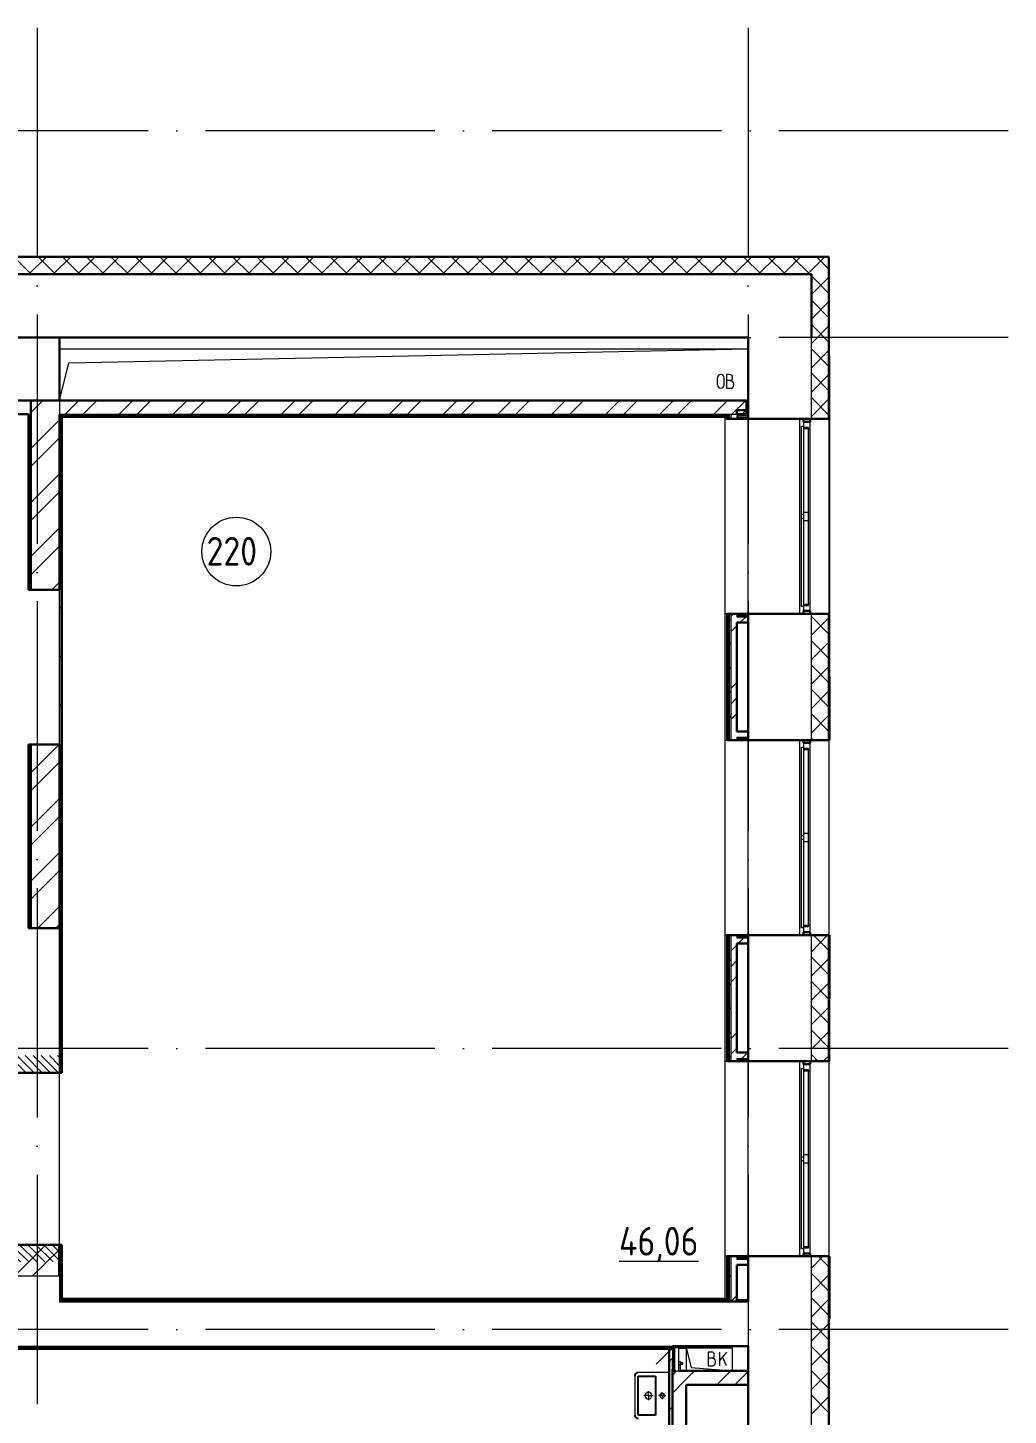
# Model space of a CAD drawing. Header units: millimetres. Extents: x -695119 to 412940, y -249585 to 622758.
# Drawn here: x 323508 to 332058, y 65716 to 77812 of the extents above; entities that cross this region are included whole.
import ezdxf

# ---------------------------------------------------------------- set-up
doc = ezdxf.new("R2010")
doc.units = ezdxf.units.MM
doc.linetypes.add('ADSK_Линия сетки', pattern=[25, 20, -2.5, 0, -2.5])
doc.linetypes.add('ADSK_Штриховая_ш2 п1_5', pattern=[4.5, 3, -1.5])
for name, color, linetype, lineweight in [('_ Окна', 252, 'Continuous', 30), ('Двери', 8, 'Continuous', 9), ('Марки помещений', 8, 'Continuous', 20), ('Оборудование', 8, 'Continuous', 18), ('Ограждение', 8, 'Continuous', 9), ('Окна', 252, 'Continuous', 9), ('Оси', 252, 'Continuous', 9), ('Перекрытие', 252, 'Continuous', 18), ('Стены внутренние', 252, 'Continuous', 18), ('Стены наружные', 252, 'Continuous', 18), ('Стены штриховка', 7, 'Continuous', 9)]:
    doc.layers.add(name, color=color, linetype=linetype, lineweight=lineweight)
doc.layers.add('Узлы', color=7, linetype='Continuous')
doc.styles.add('GOST Common_2', font='', dxfattribs={"width": 0.9, "height": 250})
doc.styles.get('GOST Common_2').set_extended_font_data('GOST type B')

# ---------------------------------------------------------------- blocks, each defined once
blk = doc.blocks.new('план 2 этажа')
at = {"layer": 'Двери', "lineweight": 18, "true_color": 0x636466}
h = blk.add_hatch(dxfattribs=at)
h.set_pattern_fill('FP_2', color=251, angle=90, style=0, pattern_type=2)
h.set_pattern_definition([(135, (323590.813, 67826.636), (-35.3553, -35.3553), [])])
h.paths.add_polyline_path([(323660, 67052), (323786, 67052), (323786, 67202), (323396, 67202), (323396, 67052)])
h.paths.add_polyline_path([(323396, 68702), (323786, 68702), (323786, 68852), (323396, 68852)])
at = {"color": 251, "lineweight": 18, "true_color": 0x636466}
for p, q in [((323786, 75012), (329791, 75012)), ((323868, 74890), (329791, 75012)), ((323786, 74562), (323868, 74890)), ((329523, 74698), (329523, 74760)), ((329581, 74698), (329581, 74760)), ((329631, 74789), (329601, 74789)), ((329601, 74789), (329601, 74669)), ((329654, 74755), (329654, 74765)), ((329634, 74735), (329601, 74735)), ((329601, 74669), (329638, 74669)), ((329664, 74695), (329664, 74705)), ((329251, 66302), (329293, 66131)), ((329251, 66302), (329651, 66302)), ((329651, 66302), (329651, 66102)), ((329472, 66267), (329442, 66267)), ((329442, 66267), (329442, 66147)), ((329475, 66214), (329442, 66214)), ((329495, 66234), (329495, 66244)), ((329505, 66174), (329505, 66184)), ((329602, 66267), (329542, 66196)), ((329542, 66147), (329542, 66267)), ((329602, 66147), (329566, 66224)), ((329293, 66131), (329651, 66102)), ((329442, 66147), (329478, 66147))]:
    blk.add_line(p, q, dxfattribs=at)
for centre, radius, start, end in [((329552, 74760), 28.7, 0, 180), ((329631, 74765), 23.3, 0, 90), ((329634, 74755), 20, 270, 0), ((329552, 74698), 28.7, 180, 0), ((329634, 74705), 30, 0, 90), ((329638, 74695), 26.7, 270, 0), ((329472, 66244), 23.3, 0, 90), ((329475, 66234), 20, 270, 0), ((329475, 66184), 30, 0, 90), ((329478, 66174), 26.7, 270, 0)]:
    blk.add_arc(centre, radius, start, end, dxfattribs=at)
at = {"layer": '_ Окна', "color": 251, "true_color": 0x636466}
for p, q in [((330273, 74402), (330273, 74377)), ((330331, 74377), (330331, 74402)), ((330273, 74377), (330331, 74377)), ((330273, 72727), (330273, 72702)), ((330331, 72727), (330273, 72727)), ((330331, 72702), (330331, 72727)), ((330273, 71602), (330273, 71577)), ((330273, 71577), (330331, 71577)), ((330331, 71577), (330331, 71602)), ((330273, 69927), (330273, 69902)), ((330331, 69927), (330273, 69927)), ((330331, 69902), (330331, 69927)), ((330273, 68802), (330273, 68777)), ((330273, 68777), (330331, 68777)), ((330331, 68777), (330331, 68802)), ((330273, 67127), (330273, 67102)), ((330331, 67127), (330273, 67127)), ((330331, 67102), (330331, 67127))]:
    blk.add_line(p, q, dxfattribs=at)
at = {"layer": '_ Окна', "color": 251, "lineweight": 18, "true_color": 0x636466}
for p, q in [((330331, 74377), (330273, 74377)), ((330273, 74377), (330273, 74339)), ((330273, 74331), (330314, 74331)), ((330314, 74331), (330314, 74319)), ((330314, 74313), (330331, 74317)), ((330331, 74317), (330331, 74377)), ((330314, 72773), (330273, 72773)), ((330273, 72765), (330273, 72727)), ((330273, 72727), (330331, 72727)), ((330331, 72786), (330314, 72791)), ((330314, 72785), (330314, 72773)), ((330331, 72727), (330331, 72786)), ((330331, 71577), (330273, 71577)), ((330273, 71577), (330273, 71539)), ((330273, 71531), (330314, 71531)), ((330314, 71531), (330314, 71519)), ((330314, 71513), (330331, 71517)), ((330331, 71517), (330331, 71577)), ((330314, 69973), (330273, 69973)), ((330273, 69965), (330273, 69927)), ((330273, 69927), (330331, 69927)), ((330331, 69986), (330314, 69991)), ((330314, 69985), (330314, 69973)), ((330331, 69927), (330331, 69986)), ((330331, 68777), (330273, 68777)), ((330273, 68777), (330273, 68739)), ((330273, 68731), (330314, 68731)), ((330314, 68731), (330314, 68719)), ((330314, 68713), (330331, 68717)), ((330331, 68717), (330331, 68777)), ((330314, 67173), (330273, 67173)), ((330273, 67165), (330273, 67127)), ((330331, 67186), (330314, 67191)), ((330314, 67185), (330314, 67173)), ((330331, 67127), (330331, 67186)), ((330273, 67127), (330331, 67127))]:
    blk.add_line(p, q, dxfattribs=at)
at = {"layer": 'Двери', "color": 251, "linetype": 'ADSK_Штриховая_ш2 п1_5', "true_color": 0x636466}
for p, q in [((323786, 68702), (323786, 68852)), ((323396, 68702), (323786, 68702)), ((323786, 67202), (323396, 67202)), ((323786, 67052), (323786, 67202))]:
    blk.add_line(p, q, dxfattribs=at)
at = {"layer": 'Марки помещений', "color": 251, "true_color": 0x636466}
blk.add_circle((325327, 73245), 300, dxfattribs=at)
at = {"layer": 'Оборудование', "color": 251, "true_color": 0x636466}
for p, q in [((329131, 66302), (328989, 66160)), ((329138, 66294), (329138, 66110)), ((329149, 66295), (329139, 66295)), ((329186, 66302), (329149, 66302)), ((329149, 66301), (329149, 66103)), ((329186, 66102), (329186, 66302)), ((329131, 66198), (329129, 66198)), ((329129, 66198), (329129, 66194)), ((329129, 66134), (329129, 66194)), ((329131, 66283), (329131, 66121)), ((329136, 66283), (329131, 66283)), ((329137, 66274), (329139, 66274)), ((329139, 66274), (329137, 66274)), ((329202, 66178), (329186, 66178)), ((329201, 66181), (329196, 66181)), ((329196, 66181), (329196, 66173)), ((329201, 66173), (329201, 66181)), ((329202, 66158), (329202, 66178)), ((329204, 66174), (329202, 66176)), ((329221, 66174), (329204, 66174)), ((329204, 66162), (329204, 66174)), ((329221, 66162), (329221, 66174)), ((329129, 66134), (329129, 66130)), ((329129, 66130), (329131, 66130)), ((329131, 66121), (329136, 66121)), ((329139, 66130), (329137, 66130)), ((329139, 66130), (329137, 66130)), ((329139, 66109), (329149, 66109)), ((329149, 66102), (329186, 66102)), ((329186, 66158), (329202, 66158)), ((329196, 66163), (329196, 66117)), ((329196, 66117), (329201, 66117)), ((329201, 66117), (329201, 66163)), ((329202, 66160), (329204, 66162)), ((329204, 66162), (329221, 66162))]:
    blk.add_line(p, q, dxfattribs=at)
for points, knots in [([(329139, 66295), (329139, 66295), (329139, 66295), (329138, 66295), (329138, 66294), (329138, 66294), (329138, 66294), (329138, 66294), (329138, 66294), (329138, 66294), (329138, 66294)], [-1, -1, -1, -1, -0.833333, -0.666667, -0.541667, -0.416667, -0.333333, -0.25, -0.166667, 0, 0, 0, 0]), ([(329149, 66302), (329149, 66302), (329149, 66302), (329149, 66302), (329149, 66301), (329149, 66301), (329149, 66301), (329149, 66301), (329149, 66301), (329149, 66301)], [-1, -1, -1, -1, -0.833333, -0.666667, -0.5, -0.333333, -0.25, -0.166667, 0, 0, 0, 0]), ([(329138, 66284), (329138, 66284), (329138, 66284), (329138, 66284), (329138, 66283), (329137, 66283), (329137, 66283), (329137, 66283), (329137, 66283), (329137, 66283), (329137, 66283), (329136, 66283), (329136, 66283)], [-1, -1, -1, -1, -0.833333, -0.75, -0.666667, -0.583333, -0.5, -0.416667, -0.333333, -0.25, -0.166667, 0, 0, 0, 0]), ([(329136, 66121), (329136, 66121), (329137, 66121), (329137, 66121), (329137, 66120), (329137, 66120), (329137, 66120), (329137, 66120), (329138, 66120), (329138, 66120), (329138, 66119), (329138, 66119), (329138, 66119)], [0, 0, 0, 0, 0.166667, 0.25, 0.333333, 0.416667, 0.5, 0.583333, 0.666667, 0.75, 0.833333, 1, 1, 1, 1]), ([(329138, 66110), (329138, 66110), (329138, 66109), (329138, 66109), (329138, 66109), (329138, 66109), (329138, 66109), (329138, 66109), (329139, 66109), (329139, 66109), (329139, 66109)], [0, 0, 0, 0, 0.166667, 0.25, 0.333333, 0.416667, 0.541667, 0.666667, 0.833333, 1, 1, 1, 1]), ([(329149, 66103), (329149, 66102), (329149, 66102), (329149, 66102), (329149, 66102), (329149, 66102), (329149, 66102), (329149, 66102), (329149, 66102), (329149, 66102)], [0, 0, 0, 0, 0.166667, 0.25, 0.333333, 0.5, 0.666667, 0.833333, 1, 1, 1, 1])]:
    blk.add_open_spline(points, degree=3, knots=knots, dxfattribs=at)
at = {"layer": 'Ограждение', "color": 251, "true_color": 0x636466}
for p, q in [((323806, 74422), (323811, 74417)), ((323811, 74417), (329591, 74417)), ((323811, 68712), (323811, 74417)), ((329591, 66727), (329591, 74422)), ((329591, 74402), (329606, 74402)), ((329591, 72702), (329591, 74402)), ((329776, 74487), (329791, 74487)), ((329791, 72702), (329791, 74402)), ((330241, 72702), (330241, 74402)), ((329606, 72702), (329591, 72702)), ((329591, 71602), (329606, 71602)), ((329591, 69902), (329591, 71602)), ((329791, 69902), (329791, 71602)), ((330241, 69902), (330241, 71602)), ((329606, 69902), (329591, 69902)), ((323811, 68712), (323806, 68712)), ((329591, 68802), (329606, 68802)), ((329591, 67102), (329591, 68802)), ((329791, 67102), (329791, 68802)), ((330241, 67102), (330241, 68802)), ((323806, 67192), (323811, 67192)), ((323811, 66732), (323811, 67192)), ((329606, 67102), (329591, 67102)), ((323811, 66732), (323806, 66727)), ((329591, 66732), (323811, 66732)), ((329791, 66722), (329691, 66722)), ((321216, 66292), (329101, 66292))]:
    blk.add_line(p, q, dxfattribs=at)
at = {"layer": 'Окна', "color": 251, "true_color": 0x636466}
for p, q in [((330256, 74339), (330273, 74339)), ((330256, 73567), (330256, 74339)), ((330273, 74339), (330273, 73567)), ((330273, 74319), (330314, 74319)), ((330314, 74319), (330314, 73587)), ((330331, 72786), (330331, 74317)), ((330256, 73537), (330256, 73567)), ((330273, 73567), (330256, 73567)), ((330314, 73587), (330273, 73587)), ((330273, 73567), (330273, 73537)), ((330314, 73587), (330314, 73517)), ((330256, 73537), (330273, 73537)), ((330256, 72765), (330256, 73537)), ((330273, 73537), (330273, 72765)), ((330273, 73517), (330314, 73517)), ((330314, 73517), (330314, 72785)), ((330273, 72765), (330256, 72765)), ((330314, 72785), (330273, 72785)), ((330256, 71539), (330273, 71539)), ((330256, 70767), (330256, 71539)), ((330273, 71539), (330273, 70767)), ((330273, 71519), (330314, 71519)), ((330314, 71519), (330314, 70787)), ((330331, 69986), (330331, 71517)), ((330256, 70737), (330256, 70767)), ((330273, 70767), (330256, 70767)), ((330314, 70787), (330273, 70787)), ((330273, 70767), (330273, 70737)), ((330314, 70787), (330314, 70717)), ((330256, 70737), (330273, 70737)), ((330256, 69965), (330256, 70737)), ((330273, 70737), (330273, 69965)), ((330273, 70717), (330314, 70717)), ((330314, 70717), (330314, 69985)), ((330273, 69965), (330256, 69965)), ((330314, 69985), (330273, 69985)), ((330256, 68739), (330273, 68739)), ((330256, 67967), (330256, 68739)), ((330273, 68739), (330273, 67967)), ((330273, 68719), (330314, 68719)), ((330314, 68719), (330314, 67987)), ((330331, 67186), (330331, 68717)), ((330314, 67987), (330273, 67987)), ((330314, 67987), (330314, 67917)), ((330256, 67937), (330256, 67967)), ((330273, 67967), (330256, 67967)), ((330256, 67937), (330273, 67937)), ((330256, 67165), (330256, 67937)), ((330273, 67967), (330273, 67937)), ((330273, 67937), (330273, 67165)), ((330273, 67917), (330314, 67917)), ((330314, 67917), (330314, 67185)), ((330273, 67165), (330256, 67165)), ((330314, 67185), (330273, 67185))]:
    blk.add_line(p, q, dxfattribs=at)
at = {"layer": 'Оси', "color": 251, "linetype": 'ADSK_Линия сетки', "ltscale": 100, "true_color": 0x636466}
for p, q in [((323591, 77812), (323591, 46686)), ((329791, 77812), (329791, 46686)), ((332058, 76912), (255081, 76912)), ((332058, 75112), (255081, 75112)), ((332058, 68912), (255081, 68912)), ((332058, 66462), (255081, 66462))]:
    blk.add_line(p, q, dxfattribs=at)
at = {"layer": 'Перекрытие', "color": 251, "ltscale": 100, "true_color": 0x636466}
for p, q in [((323786, 75012), (329791, 75012)), ((323781, 67202), (323786, 67202)), ((329251, 66302), (329651, 66302)), ((329651, 66302), (329651, 66102))]:
    blk.add_line(p, q, dxfattribs=at)
at = {"layer": 'Стены внутренние', "color": 251, "lineweight": 30, "true_color": 0x636466}
for p, q in [((330493, 75814), (323141, 75814)), ((330493, 74402), (330493, 75814)), ((330341, 75662), (323141, 75662)), ((323141, 75662), (330341, 75662)), ((330341, 75662), (330341, 75112)), ((323216, 75112), (329791, 75112)), ((323786, 74562), (323786, 75112)), ((329791, 75112), (329791, 74477)), ((323396, 74562), (323536, 74562)), ((323516, 74442), (323396, 74442)), ((323516, 72912), (323516, 74442)), ((329791, 74402), (330493, 74402)), ((323786, 72912), (323516, 72912)), ((330493, 72702), (329791, 72702)), ((330493, 71602), (330493, 72702)), ((329791, 72627), (329791, 71677)), ((323516, 71562), (323786, 71562)), ((323516, 69962), (323516, 71562)), ((329791, 71602), (330493, 71602)), ((323786, 69962), (323516, 69962)), ((330493, 69902), (329791, 69902)), ((329791, 69827), (329791, 68877)), ((330493, 68802), (330493, 69902)), ((329791, 68802), (330493, 68802)), ((323396, 68702), (323786, 68702)), ((330493, 67102), (329791, 67102)), ((329791, 67027), (329791, 66707)), ((330493, 59610), (330493, 67102)), ((323786, 66927), (323781, 66927)), ((329616, 66707), (323786, 66707)), ((329791, 66707), (329691, 66707)), ((329251, 66317), (329791, 66317)), ((329791, 66317), (329791, 66102)), ((329791, 65982), (329791, 60312))]:
    blk.add_line(p, q, dxfattribs=at)
at = {"layer": 'Стены внутренние', "color": 251, "linetype": 'Continuous', "lineweight": 9, "true_color": 0x636466}
for p, q in [((323539, 75662), (323389, 75812)), ((323518, 75662), (323668, 75812)), ((323751, 75662), (323601, 75812)), ((323730, 75662), (323880, 75812)), ((323963, 75662), (323813, 75812)), ((323903, 75812), (323902, 75814)), ((323942, 75662), (324092, 75812)), ((324175, 75662), (324025, 75812)), ((324154, 75662), (324304, 75812)), ((324387, 75662), (324237, 75812)), ((324366, 75662), (324516, 75812)), ((324600, 75662), (324450, 75812)), ((324578, 75662), (324728, 75812)), ((324812, 75662), (324662, 75812)), ((324790, 75662), (324940, 75812)), ((325024, 75662), (324874, 75812)), ((324876, 75814), (324875, 75812)), ((324959, 75812), (324958, 75814)), ((325002, 75662), (325152, 75812)), ((325236, 75662), (325086, 75812)), ((325215, 75662), (325365, 75812)), ((325448, 75662), (325298, 75812)), ((325427, 75662), (325577, 75812)), ((325660, 75662), (325510, 75812)), ((325639, 75662), (325789, 75812)), ((325872, 75662), (325722, 75812)), ((325780, 75812), (325779, 75814)), ((325851, 75662), (326001, 75812)), ((326084, 75662), (325934, 75812)), ((326063, 75662), (326213, 75812)), ((326297, 75662), (326147, 75812)), ((326275, 75662), (326425, 75812)), ((326284, 75814), (326282, 75812)), ((326509, 75662), (326359, 75812)), ((326367, 75812), (326365, 75814)), ((326487, 75662), (326637, 75812)), ((326721, 75662), (326571, 75812)), ((326700, 75662), (326850, 75812)), ((326933, 75662), (326783, 75812)), ((326912, 75662), (327062, 75812)), ((327145, 75662), (326995, 75812)), ((327124, 75662), (327274, 75812)), ((327357, 75662), (327207, 75812)), ((327336, 75662), (327486, 75812)), ((327569, 75662), (327419, 75812)), ((327548, 75662), (327698, 75812)), ((327782, 75662), (327632, 75812)), ((327691, 75814), (327690, 75812)), ((327760, 75662), (327910, 75812)), ((327994, 75662), (327844, 75812)), ((327972, 75662), (328122, 75812)), ((328206, 75662), (328056, 75812)), ((328184, 75662), (328334, 75812)), ((328418, 75662), (328268, 75812)), ((328397, 75662), (328547, 75812)), ((328630, 75662), (328480, 75812)), ((328609, 75662), (328759, 75812)), ((328842, 75662), (328692, 75812)), ((328821, 75662), (328971, 75812)), ((329054, 75662), (328904, 75812)), ((329033, 75662), (329183, 75812)), ((329266, 75662), (329116, 75812)), ((329182, 75812), (329181, 75814)), ((329245, 75662), (329395, 75812)), ((329479, 75662), (329329, 75812)), ((329457, 75662), (329607, 75812)), ((329691, 75662), (329541, 75812)), ((329669, 75662), (329819, 75812)), ((329903, 75662), (329753, 75812)), ((329881, 75662), (330031, 75812)), ((330115, 75662), (329965, 75812)), ((330094, 75662), (330244, 75812)), ((330327, 75662), (330177, 75812)), ((330238, 75812), (330237, 75814)), ((330341, 75697), (330456, 75812)), ((330389, 75812), (330388, 75812)), ((330491, 75710), (330389, 75812)), ((330306, 75662), (330341, 75697)), ((330491, 75498), (330341, 75648)), ((330341, 75485), (330491, 75635)), ((330491, 75573), (330493, 75573)), ((330491, 75286), (330341, 75436)), ((330341, 75272), (330491, 75422)), ((330491, 75074), (330341, 75224)), ((330341, 75060), (330491, 75210)), ((330491, 75167), (330493, 75167)), ((330491, 74862), (330341, 75012)), ((330341, 74848), (330491, 74998)), ((330491, 74649), (330341, 74799)), ((330341, 74636), (330491, 74786)), ((330491, 74760), (330493, 74760)), ((330491, 74437), (330341, 74587)), ((330341, 74424), (330491, 74574)), ((330491, 74455), (330493, 74455)), ((330470, 72702), (330469, 72700)), ((330491, 72528), (330341, 72678)), ((330341, 72515), (330491, 72665)), ((330491, 72316), (330341, 72466)), ((330491, 72525), (330493, 72525)), ((330341, 72303), (330491, 72453)), ((330491, 72104), (330341, 72254)), ((330341, 72090), (330491, 72240)), ((330493, 72322), (330491, 72326)), ((330491, 72220), (330493, 72220)), ((330491, 71892), (330341, 72042)), ((330341, 71878), (330491, 72028)), ((330491, 71680), (330341, 71830)), ((330341, 71666), (330491, 71816)), ((330491, 71814), (330493, 71814)), ((330357, 71602), (330341, 71617)), ((330440, 71602), (330439, 71604)), ((330490, 71604), (330491, 71604)), ((330341, 69757), (330483, 69900)), ((330491, 69770), (330360, 69902)), ((330491, 69558), (330341, 69708)), ((330341, 69545), (330491, 69695)), ((330491, 69579), (330493, 69579)), ((330491, 69346), (330341, 69496)), ((330341, 69333), (330491, 69483)), ((330491, 69134), (330341, 69284)), ((330341, 69121), (330491, 69271)), ((330491, 68922), (330341, 69072)), ((330491, 69172), (330493, 69172)), ((330341, 68908), (330491, 69058)), ((330399, 68802), (330341, 68860)), ((330448, 68804), (330491, 68846)), ((330491, 68867), (330493, 68867)), ((330341, 66999), (330441, 67100)), ((330491, 67013), (330402, 67102)), ((330493, 67039), (330491, 67043)), ((330491, 66801), (330341, 66951)), ((330341, 66787), (330491, 66937)), ((330491, 66937), (330493, 66937)), ((330491, 66588), (330341, 66738)), ((330341, 66575), (330491, 66725)), ((330491, 66632), (330493, 66632)), ((330491, 66376), (330341, 66526)), ((330341, 66363), (330491, 66513)), ((330491, 66164), (330341, 66314)), ((330341, 66151), (330491, 66301)), ((330491, 66226), (330493, 66226)), ((330491, 65952), (330341, 66102)), ((330341, 65939), (330491, 66089)), ((330491, 65740), (330341, 65890)), ((330341, 65726), (330491, 65876)), ((330491, 65819), (330493, 65819))]:
    blk.add_line(p, q, dxfattribs=at)
at = {"layer": 'Стены внутренние', "color": 251, "true_color": 0x636466}
for p, q in [((330341, 74402), (330341, 75112)), ((330493, 74402), (330493, 72702)), ((323786, 71562), (323786, 72912)), ((330341, 71602), (330341, 72702)), ((330493, 71602), (330493, 69902)), ((323786, 67202), (323786, 69962)), ((330341, 68802), (330341, 69902)), ((330493, 68802), (330493, 67102)), ((330341, 59762), (330341, 67102)), ((323781, 66927), (323401, 66927)), ((322996, 66317), (329131, 66317))]:
    blk.add_line(p, q, dxfattribs=at)
at = {"layer": 'Стены наружные', "color": 251, "true_color": 0x636466}
for p, q in [((321441, 75819), (323706, 75819)), ((323706, 75814), (323706, 75819)), ((330493, 74952), (330498, 74952)), ((330498, 74952), (330498, 72152)), ((329791, 74562), (329776, 74562)), ((330498, 74402), (330493, 74402)), ((330493, 72702), (330498, 72702)), ((330498, 72153), (330493, 72153)), ((323786, 69962), (323786, 68702)), ((330498, 69352), (330498, 68802)), ((330498, 68802), (330493, 68802)), ((323786, 66927), (323786, 66707)), ((329776, 66714), (329776, 66722)), ((329791, 66714), (329776, 66714)), ((329251, 66302), (329251, 66102))]:
    blk.add_line(p, q, dxfattribs=at)
at = {"layer": 'Стены наружные', "color": 251, "linetype": 'Continuous', "lineweight": 9, "true_color": 0x636466}
for p, q in [((323536, 74458), (323640, 74562)), ((323834, 74442), (323954, 74562)), ((323991, 74442), (324111, 74562)), ((324305, 74442), (324425, 74562)), ((324463, 74442), (324583, 74562)), ((324777, 74442), (324897, 74562)), ((324934, 74442), (325054, 74562)), ((325248, 74442), (325368, 74562)), ((325405, 74442), (325525, 74562)), ((325720, 74442), (325840, 74562)), ((325877, 74442), (325997, 74562)), ((326191, 74442), (326311, 74562)), ((326348, 74442), (326468, 74562)), ((326663, 74442), (326783, 74562)), ((326820, 74442), (326940, 74562)), ((327134, 74442), (327254, 74562)), ((327291, 74442), (327411, 74562)), ((327606, 74442), (327726, 74562)), ((327763, 74442), (327883, 74562)), ((328077, 74442), (328197, 74562)), ((328234, 74442), (328354, 74562)), ((328549, 74442), (328669, 74562)), ((328706, 74442), (328826, 74562)), ((329020, 74442), (329140, 74562)), ((329177, 74442), (329297, 74562)), ((329491, 74442), (329611, 74562)), ((329649, 74442), (329769, 74562)), ((323536, 74144), (323786, 74394)), ((323801, 74389), (323806, 74394)), ((323833, 74422), (323838, 74427)), ((323904, 74422), (323909, 74427)), ((323975, 74422), (323980, 74427)), ((324045, 74422), (324050, 74427)), ((324116, 74422), (324121, 74427)), ((324187, 74422), (324192, 74427)), ((324257, 74422), (324262, 74427)), ((324327, 74427), (324327, 74442)), ((324328, 74422), (324333, 74427)), ((324399, 74422), (324404, 74427)), ((324470, 74422), (324475, 74427)), ((324540, 74422), (324545, 74427)), ((324611, 74422), (324616, 74427)), ((324682, 74422), (324687, 74427)), ((324752, 74422), (324757, 74427)), ((324823, 74422), (324828, 74427)), ((324894, 74422), (324899, 74427)), ((324927, 74427), (324927, 74442)), ((324965, 74422), (324970, 74427)), ((325035, 74422), (325040, 74427)), ((325106, 74422), (325111, 74427)), ((325177, 74422), (325182, 74427)), ((325247, 74422), (325252, 74427)), ((325318, 74422), (325323, 74427)), ((325389, 74422), (325394, 74427)), ((325460, 74422), (325465, 74427)), ((325527, 74427), (325527, 74442)), ((325530, 74422), (325535, 74427)), ((325601, 74422), (325606, 74427)), ((325672, 74422), (325677, 74427)), ((325742, 74422), (325747, 74427)), ((325813, 74422), (325818, 74427)), ((325884, 74422), (325889, 74427)), ((325954, 74422), (325959, 74427)), ((326025, 74422), (326030, 74427)), ((326096, 74422), (326101, 74427)), ((326127, 74427), (326127, 74442)), ((326167, 74422), (326172, 74427)), ((326237, 74422), (326242, 74427)), ((326308, 74422), (326313, 74427)), ((326379, 74422), (326384, 74427)), ((326449, 74422), (326454, 74427)), ((326520, 74422), (326525, 74427)), ((326591, 74422), (326596, 74427)), ((326662, 74422), (326667, 74427)), ((326727, 74427), (326727, 74442)), ((326732, 74422), (326737, 74427)), ((326803, 74422), (326808, 74427)), ((326874, 74422), (326879, 74427)), ((326944, 74422), (326949, 74427)), ((327015, 74422), (327020, 74427)), ((327086, 74422), (327091, 74427)), ((327157, 74422), (327162, 74427)), ((327227, 74422), (327232, 74427)), ((327298, 74422), (327303, 74427)), ((327327, 74427), (327327, 74442)), ((327369, 74422), (327374, 74427)), ((327439, 74422), (327444, 74427)), ((327510, 74422), (327515, 74427)), ((327581, 74422), (327586, 74427)), ((327652, 74422), (327657, 74427)), ((327722, 74422), (327727, 74427)), ((327793, 74422), (327798, 74427)), ((327864, 74422), (327869, 74427)), ((327927, 74427), (327927, 74442)), ((327934, 74422), (327939, 74427)), ((328005, 74422), (328010, 74427)), ((328076, 74422), (328081, 74427)), ((328147, 74422), (328152, 74427)), ((328217, 74422), (328222, 74427)), ((328288, 74422), (328293, 74427)), ((328359, 74422), (328364, 74427)), ((328429, 74422), (328434, 74427)), ((328500, 74422), (328505, 74427)), ((328527, 74427), (328527, 74442)), ((328571, 74422), (328576, 74427)), ((328641, 74422), (328646, 74427)), ((328712, 74422), (328717, 74427)), ((328783, 74422), (328788, 74427)), ((328854, 74422), (328859, 74427)), ((328924, 74422), (328929, 74427)), ((328995, 74422), (329000, 74427)), ((329066, 74422), (329071, 74427)), ((329127, 74427), (329127, 74442)), ((329136, 74422), (329141, 74427)), ((329207, 74422), (329212, 74427)), ((329278, 74422), (329283, 74427)), ((329349, 74422), (329354, 74427)), ((329419, 74422), (329424, 74427)), ((329490, 74422), (329495, 74427)), ((329561, 74422), (329566, 74427)), ((329691, 74410), (329695, 74414)), ((329695, 74414), (329707, 74427)), ((329723, 74427), (329773, 74477)), ((323801, 74319), (323806, 74324)), ((323536, 73986), (323786, 74236)), ((323801, 74248), (323806, 74253)), ((323801, 74177), (323806, 74182)), ((323786, 74021), (323801, 74036)), ((323801, 74106), (323806, 74111)), ((323801, 74036), (323806, 74041)), ((323536, 73672), (323786, 73922)), ((323801, 73965), (323806, 73970)), ((323801, 73894), (323806, 73899)), ((323801, 73824), (323806, 73829)), ((323536, 73515), (323786, 73765)), ((323801, 73753), (323806, 73758)), ((323801, 73682), (323806, 73687)), ((323786, 73596), (323801, 73611)), ((323801, 73611), (323806, 73616)), ((323801, 73541), (323806, 73546)), ((323536, 73201), (323786, 73451)), ((323801, 73470), (323806, 73475)), ((323801, 73399), (323806, 73404)), ((323801, 73329), (323806, 73334)), ((323536, 73043), (323786, 73293)), ((323786, 73172), (323801, 73187)), ((323801, 73258), (323806, 73263)), ((323801, 73187), (323806, 73192)), ((323801, 73116), (323806, 73121)), ((323718, 72912), (323786, 72979)), ((323801, 73046), (323806, 73051)), ((323801, 72975), (323806, 72980)), ((323801, 72904), (323806, 72909)), ((323801, 72834), (323806, 72839)), ((323786, 72748), (323801, 72763)), ((323801, 72763), (323806, 72768)), ((323801, 72692), (323806, 72697)), ((329606, 72699), (329608, 72702)), ((329641, 72683), (329660, 72702)), ((323801, 72622), (323806, 72627)), ((329606, 72628), (329611, 72633)), ((329611, 72633), (329616, 72638)), ((329616, 72638), (329628, 72651)), ((329628, 72651), (329641, 72663)), ((329641, 72548), (329691, 72598)), ((329720, 72627), (329770, 72677)), ((323801, 72551), (323806, 72556)), ((323801, 72480), (323806, 72485)), ((329606, 72558), (329611, 72563)), ((329606, 72487), (329611, 72492)), ((323786, 72324), (323801, 72339)), ((323801, 72409), (323806, 72414)), ((323801, 72339), (323806, 72344)), ((329606, 72416), (329611, 72421)), ((329606, 72345), (329611, 72350)), ((329616, 72426), (329628, 72439)), ((329628, 72439), (329641, 72451)), ((323801, 72268), (323806, 72273)), ((329606, 72275), (329611, 72280)), ((329611, 72209), (329616, 72214)), ((329616, 72214), (329628, 72226)), ((329628, 72226), (329641, 72239)), ((323801, 72197), (323806, 72202)), ((323801, 72127), (323806, 72132)), ((329606, 72204), (329611, 72209)), ((329606, 72133), (329611, 72138)), ((329641, 72054), (329691, 72104)), ((330498, 72111), (330495, 72116)), ((323801, 72056), (323806, 72061)), ((323801, 71985), (323806, 71990)), ((329606, 72063), (329611, 72068)), ((329606, 71992), (329611, 71997)), ((329616, 72002), (329628, 72014)), ((329628, 72014), (329641, 72027)), ((323786, 71899), (323801, 71914)), ((323801, 71914), (323806, 71919)), ((329606, 71921), (329611, 71926)), ((329606, 71850), (329611, 71855)), ((329641, 71919), (329691, 71969)), ((323801, 71844), (323806, 71849)), ((323801, 71773), (323806, 71778)), ((329606, 71780), (329611, 71785)), ((329611, 71785), (329616, 71790)), ((329616, 71790), (329628, 71802)), ((329628, 71802), (329641, 71815)), ((329641, 71784), (329691, 71834)), ((330493, 71814), (330498, 71814)), ((323801, 71702), (323806, 71707)), ((323801, 71632), (323806, 71637)), ((329606, 71709), (329611, 71714)), ((329606, 71638), (329611, 71643)), ((323536, 71315), (323783, 71562)), ((323786, 71475), (323801, 71490)), ((323801, 71561), (323806, 71566)), ((323801, 71490), (323806, 71495)), ((329640, 71602), (329641, 71603)), ((323536, 71158), (323786, 71408)), ((323801, 71419), (323806, 71424)), ((323801, 71349), (323806, 71354)), ((323801, 71278), (323806, 71283)), ((323801, 71207), (323806, 71212)), ((323801, 71137), (323806, 71142)), ((323536, 70843), (323786, 71093)), ((323786, 71051), (323801, 71066)), ((323801, 71066), (323806, 71071)), ((323536, 70686), (323786, 70936)), ((323801, 70995), (323806, 71000)), ((323801, 70924), (323806, 70929)), ((323801, 70854), (323806, 70859)), ((323801, 70783), (323806, 70788)), ((323786, 70627), (323801, 70642)), ((323801, 70712), (323806, 70717)), ((323801, 70642), (323806, 70647)), ((323536, 70372), (323786, 70622)), ((323801, 70571), (323806, 70576)), ((323536, 70215), (323786, 70465)), ((323801, 70500), (323806, 70505)), ((323801, 70429), (323806, 70434)), ((323801, 70359), (323806, 70364)), ((323801, 70288), (323806, 70293)), ((323786, 70202), (323801, 70217)), ((323801, 70217), (323806, 70222)), ((323597, 69962), (323786, 70150)), ((323801, 70147), (323806, 70152)), ((323801, 70076), (323806, 70081)), ((323754, 69962), (323786, 69993)), ((323801, 70005), (323806, 70010)), ((323801, 69935), (323806, 69940)), ((323801, 69864), (323806, 69869)), ((323801, 69793), (323806, 69798)), ((329606, 69871), (329611, 69876)), ((329606, 69800), (329611, 69805)), ((329616, 69881), (329628, 69893)), ((329628, 69893), (329637, 69902)), ((329641, 69764), (329691, 69814)), ((329703, 69827), (329753, 69877)), ((323786, 69778), (323801, 69793)), ((323801, 69722), (323806, 69727)), ((329606, 69729), (329611, 69734)), ((329616, 69668), (329628, 69681)), ((329628, 69681), (329641, 69693)), ((329641, 69629), (329691, 69679)), ((323801, 69652), (323806, 69657)), ((323801, 69581), (323806, 69586)), ((329606, 69658), (329611, 69663)), ((329606, 69588), (329611, 69593)), ((329611, 69663), (329616, 69668)), ((330493, 69579), (330498, 69579)), ((323801, 69510), (323806, 69515)), ((323801, 69440), (323806, 69445)), ((329606, 69517), (329611, 69522)), ((329606, 69446), (329611, 69451)), ((329616, 69456), (329628, 69469)), ((329628, 69469), (329641, 69481)), ((329641, 69494), (329691, 69544)), ((323786, 69354), (323801, 69369)), ((323801, 69369), (323806, 69374)), ((329606, 69376), (329611, 69381)), ((323801, 69298), (323806, 69303)), ((323801, 69227), (323806, 69232)), ((329606, 69305), (329611, 69310)), ((329606, 69234), (329611, 69239)), ((329611, 69239), (329616, 69244)), ((329616, 69244), (329628, 69257)), ((329628, 69257), (329641, 69269)), ((323801, 69157), (323806, 69162)), ((323801, 69086), (323806, 69091)), ((329606, 69163), (329611, 69168)), ((329606, 69093), (329611, 69098)), ((323801, 69015), (323806, 69020)), ((323801, 68945), (323806, 68950)), ((329606, 69022), (329611, 69027)), ((329606, 68951), (329611, 68956)), ((329616, 69032), (329628, 69045)), ((329628, 69045), (329641, 69057)), ((329641, 69001), (329691, 69051)), ((323786, 68930), (323801, 68945)), ((323801, 68874), (323806, 68879)), ((329606, 68881), (329611, 68886)), ((329616, 68820), (329628, 68832)), ((329628, 68832), (329641, 68845)), ((329641, 68866), (329691, 68916)), ((329736, 68827), (329786, 68877)), ((323801, 68803), (323806, 68808)), ((323801, 68732), (323806, 68737)), ((329606, 68810), (329611, 68815)), ((329611, 68815), (329616, 68820)), ((323401, 66937), (323666, 67202)), ((323548, 66927), (323781, 67159)), ((323801, 67177), (323806, 67182)), ((323801, 67106), (323806, 67111)), ((323801, 67035), (323806, 67040)), ((329606, 67042), (329611, 67047)), ((329782, 67077), (329791, 67086)), ((330496, 67034), (330493, 67039)), ((323801, 66965), (323806, 66970)), ((323801, 66894), (323806, 66899)), ((329606, 66971), (329611, 66976)), ((329606, 66901), (329611, 66906)), ((329616, 66911), (329628, 66923)), ((329628, 66923), (329641, 66936)), ((330493, 66937), (330498, 66937)), ((323786, 66808), (323801, 66823)), ((323801, 66823), (323806, 66828)), ((329606, 66830), (329611, 66835)), ((323801, 66753), (323806, 66758)), ((323841, 66722), (323846, 66727)), ((323911, 66722), (323916, 66727)), ((323982, 66722), (323987, 66727)), ((324053, 66722), (324058, 66727)), ((324108, 66707), (324123, 66722)), ((324123, 66722), (324128, 66727)), ((324194, 66722), (324199, 66727)), ((324265, 66722), (324270, 66727)), ((324336, 66722), (324341, 66727)), ((324406, 66722), (324411, 66727)), ((324477, 66722), (324482, 66727)), ((324533, 66707), (324548, 66722)), ((324548, 66722), (324553, 66727)), ((324618, 66722), (324623, 66727)), ((324689, 66722), (324694, 66727)), ((324760, 66722), (324765, 66727)), ((324831, 66722), (324836, 66727)), ((324901, 66722), (324906, 66727)), ((324957, 66707), (324972, 66722)), ((324972, 66722), (324977, 66727)), ((325043, 66722), (325048, 66727)), ((325113, 66722), (325118, 66727)), ((325184, 66722), (325189, 66727)), ((325255, 66722), (325260, 66727)), ((325326, 66722), (325331, 66727)), ((325381, 66707), (325396, 66722)), ((325396, 66722), (325401, 66727)), ((325467, 66722), (325472, 66727)), ((325538, 66722), (325543, 66727)), ((325608, 66722), (325613, 66727)), ((325679, 66722), (325684, 66727)), ((325750, 66722), (325755, 66727)), ((325806, 66707), (325821, 66722)), ((325821, 66722), (325826, 66727)), ((325891, 66722), (325896, 66727)), ((325962, 66722), (325967, 66727)), ((326033, 66722), (326038, 66727)), ((326103, 66722), (326108, 66727)), ((326174, 66722), (326179, 66727)), ((326230, 66707), (326245, 66722)), ((326245, 66722), (326250, 66727)), ((326315, 66722), (326320, 66727)), ((326386, 66722), (326391, 66727)), ((326457, 66722), (326462, 66727)), ((326528, 66722), (326533, 66727)), ((326598, 66722), (326603, 66727)), ((326654, 66707), (326669, 66722)), ((326669, 66722), (326674, 66727)), ((326740, 66722), (326745, 66727)), ((326810, 66722), (326815, 66727)), ((326881, 66722), (326886, 66727)), ((326952, 66722), (326957, 66727)), ((327023, 66722), (327028, 66727)), ((327078, 66707), (327093, 66722)), ((327093, 66722), (327098, 66727)), ((327164, 66722), (327169, 66727)), ((327235, 66722), (327240, 66727)), ((327305, 66722), (327310, 66727)), ((327376, 66722), (327381, 66727)), ((327447, 66722), (327452, 66727)), ((327503, 66707), (327518, 66722)), ((327518, 66722), (327523, 66727)), ((327588, 66722), (327593, 66727)), ((327659, 66722), (327664, 66727)), ((327730, 66722), (327735, 66727)), ((327800, 66722), (327805, 66727)), ((327871, 66722), (327876, 66727)), ((327927, 66707), (327942, 66722)), ((327942, 66722), (327947, 66727)), ((328013, 66722), (328018, 66727)), ((328083, 66722), (328088, 66727)), ((328154, 66722), (328159, 66727)), ((328225, 66722), (328230, 66727)), ((328295, 66722), (328300, 66727)), ((328351, 66707), (328366, 66722)), ((328366, 66722), (328371, 66727)), ((328437, 66722), (328442, 66727)), ((328508, 66722), (328513, 66727)), ((328578, 66722), (328583, 66727)), ((328649, 66722), (328654, 66727)), ((328720, 66722), (328725, 66727)), ((328775, 66707), (328790, 66722)), ((328790, 66722), (328795, 66727)), ((328861, 66722), (328866, 66727)), ((328932, 66722), (328937, 66727)), ((329003, 66722), (329008, 66727)), ((329073, 66722), (329078, 66727)), ((329144, 66722), (329149, 66727)), ((329200, 66707), (329215, 66722)), ((329215, 66722), (329220, 66727)), ((329285, 66722), (329290, 66727)), ((329356, 66722), (329361, 66727)), ((329427, 66722), (329432, 66727)), ((329497, 66722), (329502, 66727)), ((329568, 66722), (329573, 66727)), ((329606, 66759), (329611, 66764)), ((329624, 66707), (329628, 66711)), ((329628, 66711), (329641, 66724)), ((329641, 66711), (329691, 66761)), ((330493, 66632), (330498, 66632)), ((323557, 66297), (323562, 66302)), ((323628, 66297), (323633, 66302)), ((323698, 66297), (323703, 66302)), ((323703, 66302), (323718, 66317)), ((323769, 66297), (323774, 66302)), ((323840, 66297), (323845, 66302)), ((323911, 66297), (323916, 66302)), ((323981, 66297), (323986, 66302)), ((324052, 66297), (324057, 66302)), ((324123, 66297), (324128, 66302)), ((324128, 66302), (324143, 66317)), ((324193, 66297), (324198, 66302)), ((324264, 66297), (324269, 66302)), ((324335, 66297), (324340, 66302)), ((324406, 66297), (324411, 66302)), ((324476, 66297), (324481, 66302)), ((324547, 66297), (324552, 66302)), ((324552, 66302), (324567, 66317)), ((324618, 66297), (324623, 66302)), ((324688, 66297), (324693, 66302)), ((324759, 66297), (324764, 66302)), ((324830, 66297), (324835, 66302)), ((324901, 66297), (324906, 66302)), ((324971, 66297), (324976, 66302)), ((324976, 66302), (324991, 66317)), ((325042, 66297), (325047, 66302)), ((325113, 66297), (325118, 66302)), ((325183, 66297), (325188, 66302)), ((325254, 66297), (325259, 66302)), ((325325, 66297), (325330, 66302)), ((325396, 66297), (325401, 66302)), ((325401, 66302), (325416, 66317)), ((325466, 66297), (325471, 66302)), ((325537, 66297), (325542, 66302)), ((325608, 66297), (325613, 66302)), ((325678, 66297), (325683, 66302)), ((325749, 66297), (325754, 66302)), ((325820, 66297), (325825, 66302)), ((325825, 66302), (325840, 66317)), ((325890, 66297), (325895, 66302)), ((325961, 66297), (325966, 66302)), ((326032, 66297), (326037, 66302)), ((326103, 66297), (326108, 66302)), ((326173, 66297), (326178, 66302)), ((326244, 66297), (326249, 66302)), ((326249, 66302), (326264, 66317)), ((326315, 66297), (326320, 66302)), ((326385, 66297), (326390, 66302)), ((326456, 66297), (326461, 66302)), ((326527, 66297), (326532, 66302)), ((326598, 66297), (326603, 66302)), ((326668, 66297), (326673, 66302)), ((326673, 66302), (326688, 66317)), ((326739, 66297), (326744, 66302)), ((326810, 66297), (326815, 66302)), ((326880, 66297), (326885, 66302)), ((326951, 66297), (326956, 66302)), ((327022, 66297), (327027, 66302)), ((327093, 66297), (327098, 66302)), ((327098, 66302), (327113, 66317)), ((327163, 66297), (327168, 66302)), ((327234, 66297), (327239, 66302)), ((327305, 66297), (327310, 66302)), ((327375, 66297), (327380, 66302)), ((327446, 66297), (327451, 66302)), ((327517, 66297), (327522, 66302)), ((327522, 66302), (327537, 66317)), ((327588, 66297), (327593, 66302)), ((327658, 66297), (327663, 66302)), ((327729, 66297), (327734, 66302)), ((327800, 66297), (327805, 66302)), ((327870, 66297), (327875, 66302)), ((327941, 66297), (327946, 66302)), ((327946, 66302), (327961, 66317)), ((328012, 66297), (328017, 66302)), ((328083, 66297), (328088, 66302)), ((328153, 66297), (328158, 66302)), ((328224, 66297), (328229, 66302)), ((328295, 66297), (328300, 66302)), ((328365, 66297), (328370, 66302)), ((328370, 66302), (328385, 66317)), ((328436, 66297), (328441, 66302)), ((328507, 66297), (328512, 66302)), ((328578, 66297), (328583, 66302)), ((328648, 66297), (328653, 66302)), ((328719, 66297), (328724, 66302)), ((328790, 66297), (328795, 66302)), ((328795, 66302), (328810, 66317)), ((328860, 66297), (328865, 66302)), ((328931, 66297), (328936, 66302)), ((329002, 66297), (329007, 66302)), ((329072, 66297), (329077, 66302)), ((329101, 66184), (329131, 66214)), ((329131, 66066), (329166, 66102)), ((329251, 66029), (329323, 66102)), ((329518, 65982), (329638, 66102)), ((329675, 65982), (329791, 66098)), ((329131, 65909), (329251, 66029)), ((329101, 65759), (329131, 65789))]:
    blk.add_line(p, q, dxfattribs=at)
at = {"layer": 'Стены наружные', "color": 251, "lineweight": 30, "true_color": 0x636466}
for p, q in [((323536, 74562), (323536, 72912)), ((329776, 74562), (323536, 74562)), ((329776, 74442), (329776, 74562)), ((323786, 72912), (323786, 74442)), ((329611, 74427), (323801, 74427)), ((323806, 68702), (323806, 74422)), ((323806, 74422), (329606, 74422)), ((329606, 74442), (329606, 74427)), ((329606, 74422), (329606, 74402)), ((329606, 74402), (329791, 74402)), ((329791, 74477), (329691, 74477)), ((329691, 74477), (329691, 74442)), ((329691, 74442), (329776, 74442)), ((329791, 74402), (329791, 74477)), ((329791, 72702), (329606, 72702)), ((329606, 72702), (329606, 71602)), ((329791, 72627), (329791, 72702)), ((329691, 71677), (329691, 72627)), ((329691, 72627), (329791, 72627)), ((330498, 72152), (330493, 72152)), ((330498, 71602), (330498, 72152)), ((329791, 71677), (329691, 71677)), ((329791, 71602), (329791, 71677)), ((323536, 71562), (323536, 69962)), ((323786, 69962), (323786, 71562)), ((329606, 71602), (329791, 71602)), ((330493, 71602), (330498, 71602)), ((329791, 69902), (329606, 69902)), ((329606, 69902), (329606, 68802)), ((329691, 68877), (329691, 69827)), ((329691, 69827), (329791, 69827)), ((329791, 69827), (329791, 69902)), ((330498, 69902), (330493, 69902)), ((330498, 69352), (330498, 69902)), ((330493, 69352), (330498, 69352)), ((329791, 68877), (329691, 68877)), ((329791, 68802), (329791, 68877)), ((329606, 68802), (329791, 68802)), ((323786, 68702), (323806, 68702)), ((323781, 67202), (323401, 67202)), ((323781, 66927), (323781, 67202)), ((323806, 67202), (323786, 67202)), ((323786, 67202), (323786, 66927)), ((323806, 66727), (323806, 67202)), ((329791, 67102), (329606, 67102)), ((329606, 67102), (329606, 66727)), ((329691, 66707), (329691, 67027)), ((329691, 67027), (329791, 67027)), ((329791, 67027), (329791, 67102)), ((330493, 67102), (330493, 66552)), ((330498, 67102), (330493, 67102)), ((330498, 66552), (330498, 67102)), ((323786, 66707), (329616, 66707)), ((323801, 66722), (323801, 66727)), ((329611, 66722), (323801, 66722)), ((329606, 66727), (323806, 66727)), ((329611, 66727), (329611, 66722)), ((329616, 66722), (329616, 66707)), ((329616, 66707), (329616, 66707)), ((329616, 66707), (329691, 66707)), ((330493, 66552), (330498, 66552)), ((321206, 66297), (329101, 66297)), ((329101, 66297), (329101, 65502)), ((329251, 66317), (329131, 66317)), ((329131, 66283), (329131, 66317)), ((329131, 66302), (329149, 66302)), ((329186, 66302), (329251, 66302)), ((329251, 66302), (329251, 66317)), ((329131, 60487), (329131, 66121)), ((329149, 66102), (329131, 66102)), ((329791, 66102), (329186, 66102)), ((329791, 65982), (329791, 66102)), ((329251, 60312), (329251, 65982)), ((329251, 65982), (329791, 65982))]:
    blk.add_line(p, q, dxfattribs=at)
at = {"layer": 'Стены штриховка', "color": 251, "true_color": 0x636466}
for p, q in [((330493, 75812), (323143, 75812)), ((330491, 74404), (330491, 75814)), ((323786, 74562), (323786, 74442)), ((323786, 74442), (329691, 74442)), ((323801, 74427), (323786, 74427)), ((323801, 68702), (323801, 74427)), ((329611, 74402), (329611, 74442)), ((329616, 74402), (329616, 74442)), ((329628, 74402), (329628, 74442)), ((329641, 74402), (329641, 74442)), ((329691, 74427), (329791, 74427)), ((329691, 74427), (329691, 74402)), ((329691, 74414), (329791, 74414)), ((330417, 74404), (330417, 74402)), ((330417, 74404), (330491, 74404)), ((329611, 72702), (329611, 71602)), ((329616, 71602), (329616, 72702)), ((329628, 71602), (329628, 72702)), ((329641, 71602), (329641, 72702)), ((329691, 72702), (329691, 72677)), ((330417, 72702), (330417, 72700)), ((330491, 72700), (330417, 72700)), ((330491, 71604), (330491, 72700)), ((329691, 72689), (329791, 72689)), ((329691, 72677), (329791, 72677)), ((329691, 71627), (329791, 71627)), ((329691, 71627), (329691, 71602)), ((329691, 71614), (329791, 71614)), ((330417, 71604), (330417, 71602)), ((330417, 71604), (330491, 71604)), ((329611, 69902), (329611, 68802)), ((329616, 68802), (329616, 69902)), ((329628, 68802), (329628, 69902)), ((329641, 68802), (329641, 69902)), ((329691, 69902), (329691, 69877)), ((329691, 69889), (329791, 69889)), ((329691, 69877), (329791, 69877)), ((330417, 69902), (330417, 69900)), ((330491, 69900), (330417, 69900)), ((330491, 68804), (330491, 69900)), ((329691, 68827), (329791, 68827)), ((329691, 68827), (329691, 68802)), ((329691, 68814), (329791, 68814)), ((330417, 68804), (330417, 68802)), ((330417, 68804), (330491, 68804)), ((323801, 66727), (323801, 67202)), ((329611, 67102), (329611, 66727)), ((329616, 66722), (329616, 67102)), ((329628, 66707), (329628, 67102)), ((329641, 66707), (329641, 67102)), ((329691, 67102), (329691, 67077)), ((329691, 67089), (329791, 67089)), ((329691, 67077), (329791, 67077)), ((330417, 67102), (330417, 67100)), ((330491, 67100), (330417, 67100)), ((330491, 59610), (330491, 67100)), ((329131, 66302), (321206, 66302)), ((329101, 66297), (329101, 66302))]:
    blk.add_line(p, q, dxfattribs=at)
at = {"layer": 'Узлы', "color": 251, "lineweight": 9, "true_color": 0x636466}
for p, q in [((328801, 66057), (328801, 65887)), ((329101, 66087), (328831, 66087)), ((328921, 65887), (328921, 65927)), ((328801, 65887), (328801, 65717)), ((328921, 65887), (328881, 65887)), ((328921, 65887), (328921, 65847)), ((328921, 65887), (328961, 65887)), ((329041, 65887), (329011, 65887)), ((329041, 65887), (329041, 65917)), ((329041, 65887), (329041, 65857)), ((329041, 65887), (329071, 65887))]:
    blk.add_line(p, q, dxfattribs=at)
at = {"layer": 'Узлы', "color": 251, "true_color": 0x636466}
for p, q in [((328831, 65717), (328831, 66057)), ((328831, 66057), (328982, 66057)), ((328982, 66057), (328982, 65717)), ((328982, 65717), (328831, 65717))]:
    blk.add_line(p, q, dxfattribs=at)
for centre, start, end in [((328831, 66057), 90, 180), ((328831, 65717), 180, 270)]:
    blk.add_arc(centre, 30, start, end, dxfattribs=at)
at = {"layer": 'Узлы', "color": 251, "lineweight": 9, "true_color": 0x636466}
for centre, radius, start, end in [((328921, 65887), 30, 90, 180), ((328921, 65887), 30, 180, 270), ((328921, 65887), 30, 0, 90.0077), ((328921, 65887), 30, 270, 0), ((329041, 65887), 20, 90, 180), ((329041, 65887), 20, 180, 270), ((329041, 65887), 20, 0, 90.0116), ((329041, 65887), 20, 270, 0)]:
    blk.add_arc(centre, radius, start, end, dxfattribs=at)
at = {"layer": 'Марки помещений', "color": 251, "true_color": 0x636466, "style": 'GOST Common_2', "width": 0.9}
for s, p in [('220', (325068, 73123)), ('%%U46,06', (328664, 67108))]:
    blk.add_text(s, height=250, dxfattribs=at).set_placement(p)

msp = doc.modelspace()

# ---------------------------------------------------------------- block references
msp.add_blockref('план 2 этажа', (0, 0))

doc.saveas('drawing.dxf')
